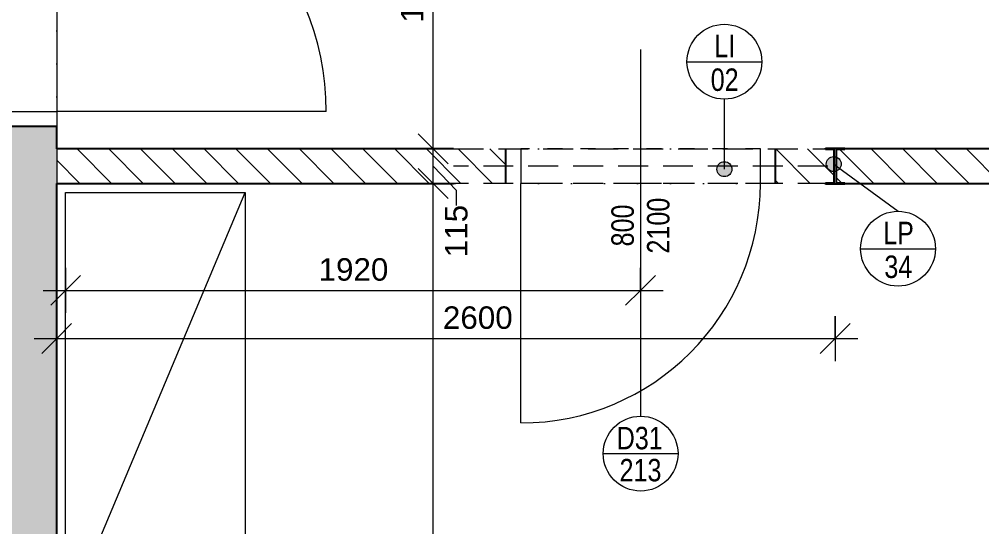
# Model space of a CAD drawing. Header units: millimetres. Extents: x -47276 to -6007, y -7799 to 11180.
# Drawn here: x -32575 to -29361, y -3564 to -1869 of the extents above; entities that cross this region are included whole.
import ezdxf

# ---------------------------------------------------------------- set-up
doc = ezdxf.new("R2010")
doc.units = ezdxf.units.MM
doc.linetypes.add('HA_Dash_3mm-S1mm', pattern=[150, 100, -50])
doc.linetypes.add('HA_DashDot_2_2mm-S0_6mm', pattern=[110, 50, -30, 0, -30])
for name, color, linetype, lineweight in [('A-____-____-DIMS', 9, 'Continuous', 5), ('A-____-____-DIMS-50', 9, 'Continuous', 5), ('A-DOOR-____-IDEN', 9, 'Continuous', 9), ('A-DOOR-____-MCUT', 9, 'HA_DashDot_2_2mm-S0_6mm', 9), ('A-DOOR-____-OTLN', 9, 'Continuous', 9), ('A-DOOR-FRAM-MCUT', 9, 'Continuous', 9), ('A-GENM-____-HDLN', 9, 'HA_Dash_3mm-S1mm', 9), ('A-GENM-____-IDEN', 9, 'Continuous', 9), ('A-GENM-____-OTLN', 9, 'Continuous', 9), ('A-WALL-____-MCUT', 9, 'Continuous', 9), ('A-WALL-____-PATT', 9, 'Continuous', 25), ('I-FURN-____-OTLN', 9, 'Continuous', 9), ('I-WALL-____-MCUT', 9, 'Continuous', 25), ('S-COLS-____-MCUT', 9, 'Continuous', 25), ('S-COLS-____-OTLN', 9, 'Continuous', 9)]:
    doc.layers.add(name, color=color, linetype=linetype, lineweight=lineweight)
doc.styles.add('Arial_1', font='arial.ttf', dxfattribs={"height": 75})
doc.styles.add('Arial_2', font='arial.ttf', dxfattribs={"width": 0.8, "height": 75})
doc.dimstyles.new('Inner_Dimensions', dxfattribs={"dimscale": 304.8, "dimtxt": 76.519455, "dimasz": 0.328084, "dimexe": 0.246063, "dimexo": 0.0625, "dimgap": 0.032808, "dimtad": 1, "dimdec": 0, "dimzin": 0, "dimdsep": 46, "dimtxsty": 'Arial_1', "dimblk1": 'OBLIQUE', "dimblk2": 'OBLIQUE', "dimsah": 1, "dimcen": 0.09, "dimdle": 0.246063, "dimazin": 0, "dimtfac": 1, "dimtdec": 4, "dimtix": 1, "dimtmove": 0, "dimatfit": 3, "dimfxl": 0.246063, "dimfxlon": 1, "dimtvp": 1, "dimtolj": 1, "dimtzin": 0, "dimlwd": 9, "dimlwe": 9, "dimarcsym": 2})
doc.dimstyles.new('Inner_Dimensions_1', dxfattribs={"dimscale": 304.8, "dimtxt": 76.519455, "dimasz": 0.328084, "dimexe": 0.246063, "dimexo": 0.0625, "dimgap": 0.032808, "dimtad": 1, "dimdec": 0, "dimzin": 0, "dimdsep": 46, "dimtxsty": 'Arial_1', "dimblk1": 'OBLIQUE', "dimblk2": 'OBLIQUE', "dimsah": 1, "dimcen": 0.09, "dimdle": 0.246063, "dimazin": 0, "dimtfac": 1, "dimtdec": 4, "dimtix": 1, "dimtmove": 1, "dimatfit": 3, "dimfxl": 0.246063, "dimfxlon": 1, "dimtvp": 1, "dimtolj": 1, "dimtzin": 0, "dimlwd": 9, "dimlwe": 9, "dimarcsym": 2})
doc.dimstyles.new('Inner_Dimensions_2', dxfattribs={"dimscale": 304.8, "dimtxt": 76.519455, "dimasz": 0.328084, "dimexe": 0.246063, "dimexo": 0.0625, "dimgap": 0.032808, "dimtad": 1, "dimdec": 0, "dimzin": 0, "dimdsep": 46, "dimtxsty": 'Arial_1', "dimblk1": 'OBLIQUE', "dimblk2": 'OBLIQUE', "dimsah": 1, "dimcen": 0.09, "dimdle": 0.246063, "dimazin": 0, "dimtfac": 1, "dimtdec": 4, "dimtix": 1, "dimtmove": 2, "dimatfit": 3, "dimfxl": 0.246063, "dimfxlon": 1, "dimtvp": 1, "dimtolj": 1, "dimtzin": 0, "dimlwd": 9, "dimlwe": 9, "dimarcsym": 2})

# ---------------------------------------------------------------- blocks, each defined once
blk = doc.blocks.new('HA_DR_Single_Swing_Solid - In_BJ_900x2100_Vstup-2040224-DPS_3NP-C')
at = {"layer": 'A-DOOR-____-MCUT'}
for p, q in [((-450, 125), (450, 125)), ((-450, -125), (450, -125))]:
    blk.add_line(p, q, dxfattribs=at)
at = {"layer": 'A-DOOR-____-OTLN', "lineweight": 5}
blk.add_line((450, 1025), (450, 125), dxfattribs=at)
at = {"layer": 'A-DOOR-____-OTLN'}
for p, q in [((-500, 125), (500, 125)), ((-500, -125), (500, -125))]:
    blk.add_line(p, q, dxfattribs=at)
at = {"layer": 'A-DOOR-____-OTLN', "lineweight": 5}
blk.add_arc((450, 125), 900, 90, 180, dxfattribs=at)
at = {"layer": 'A-DOOR-FRAM-MCUT'}
for p, q in [((-450, 125), (-450, -125)), ((450, -125), (450, 125))]:
    blk.add_line(p, q, dxfattribs=at)
blk = doc.blocks.new('HA_DR_Single_Swing_Solid - In_BJ_800x2100-2040335-DPS_3NP-C')
at = {"layer": 'A-DOOR-____-MCUT'}
for p, q in [((-400, 57.5), (400, 57.5)), ((-400, -57.5), (400, -57.5))]:
    blk.add_line(p, q, dxfattribs=at)
at = {"layer": 'A-DOOR-____-OTLN', "lineweight": 5}
blk.add_line((400, 857.5), (400, 57.5), dxfattribs=at)
blk.add_arc((400, 57.5), 800, 90, 180, dxfattribs=at)
at = {"layer": 'A-DOOR-FRAM-MCUT'}
for p, q in [((-400, 57.5), (-400, -57.5)), ((400, -57.5), (400, 57.5))]:
    blk.add_line(p, q, dxfattribs=at)
blk = doc.blocks.new('NAB_Šatní_skříň_ADNS - 600x2000xšířka-1530651-DPS_3NP-C')
at = {"layer": 'I-FURN-____-OTLN'}
for p, q in [((12.1, -594.9), (1427.5, 0)), ((17.5, 0), (1427.4, 0)), ((1427.5, 0), (2855, -600)), ((1427.6, 0), (2855, 0)), ((2855, 0), (2855, -600)), ((2854.9, -600), (1100.7, -600))]:
    blk.add_line(p, q, dxfattribs=at)
blk = doc.blocks.new('HA_sCO_I_Parallel - IPE 120-1841666-DPS_3NP-C')
at = {"layer": 'S-COLS-____-MCUT'}
for p, q in [((-32, 60), (32, 60)), ((-32, 55.6), (-32, 60)), ((-3.15, 55.6), (-32, 55.6)), ((-3.15, -55.6), (-3.15, 55.6)), ((3.15, 55.6), (3.15, -55.6)), ((32, 55.6), (3.15, 55.6)), ((32, 60), (32, 55.6)), ((-32, -55.6), (-3.15, -55.6)), ((-32, -60), (-32, -55.6)), ((32, -60), (-32, -60)), ((3.15, -55.6), (32, -55.6)), ((32, -55.6), (32, -60))]:
    blk.add_line(p, q, dxfattribs=at)
blk = doc.blocks.new('TB_Porotherm KP11_5_1250mm - TB_Porotherm KP11_5_1250mm-1870064-DPS_3NP-C')
at = {"layer": 'A-GENM-____-HDLN'}
for p, q in [((-625, 57.5), (625, 57.5)), ((-625, 0), (625, 0)), ((625, -57.5), (-625, -57.5))]:
    blk.add_line(p, q, dxfattribs=at)
blk = doc.blocks.new('DIMBLOCK35-DPS_3NP-C')
at = {"layer": 'A-____-____-DIMS-50', "lineweight": 9}
for p, q in [((-31193, -2416.8), (-31243, -2366.8)), ((-31268, -2416.8), (-31118, -2416.8)), ((-31193, -2416.8), (-31268, -2416.8)), ((-31193, -5359.3), (-31193, -2416.8)), ((-31193, -2416.8), (-31143, -2466.8)), ((-31193, -5284.3), (-31243, -5234.3)), ((-31268, -5284.3), (-31118, -5284.3)), ((-31193, -5284.3), (-31268, -5284.3)), ((-31193, -5284.3), (-31143, -5334.3))]:
    blk.add_line(p, q, dxfattribs=at)
at = {"layer": 'A-____-____-DIMS-50', "color": 0, "lineweight": 9, "insert": (-31300.4, -3965.9), "char_height": 75, "width": 276.883, "attachment_point": 1, "rotation": 90, "line_spacing_factor": 0.941778, "style": 'Arial_1'}
blk.add_mtext('2868', dxfattribs=at)
blk = doc.blocks.new('_Oblique')
at = {"color": 0, "linetype": 'ByBlock', "lineweight": -2}
blk.add_line((-0.5, -0.5), (0.5, 0.5), dxfattribs=at)
blk = doc.blocks.new('DIMBLOCK36-DPS_3NP-C')
at = {"layer": 'A-____-____-DIMS-50', "lineweight": 9}
for p, q in [((-31193, -2301.8), (-31243, -2251.8)), ((-31268, -2301.8), (-31118, -2301.8)), ((-31193, -2301.8), (-31268, -2301.8)), ((-31193, -2416.8), (-31193, -2301.8)), ((-31193, -2301.8), (-31143, -2351.8)), ((-31193, -2416.8), (-31243, -2366.8)), ((-31114.6, -2440.4), (-31193, -2359.3)), ((-31268, -2416.8), (-31118, -2416.8)), ((-31193, -2416.8), (-31268, -2416.8)), ((-31193, -2416.8), (-31143, -2466.8)), ((-31114.6, -2490.4), (-31114.6, -2440.4))]:
    blk.add_line(p, q, dxfattribs=at)
at = {"layer": 'A-____-____-DIMS-50', "color": 0, "lineweight": 9, "insert": (-31153.1, -2663.4), "char_height": 75, "width": 207.662, "attachment_point": 1, "rotation": 90, "line_spacing_factor": 0.941778, "style": 'Arial_1'}
blk.add_mtext('115', dxfattribs=at)
blk = doc.blocks.new('DIMBLOCK37-DPS_3NP-C')
at = {"layer": 'A-____-____-DIMS-50', "lineweight": 9}
for p, q in [((-31193, -1226.8), (-31243, -1176.8)), ((-31268, -1226.8), (-31118, -1226.8)), ((-31193, -1226.8), (-31268, -1226.8)), ((-31193, -2301.8), (-31193, -1226.8)), ((-31193, -1226.8), (-31143, -1276.8)), ((-31193, -2301.8), (-31243, -2251.8)), ((-31268, -2301.8), (-31118, -2301.8)), ((-31193, -2301.8), (-31268, -2301.8)), ((-31193, -2301.8), (-31143, -2351.8))]:
    blk.add_line(p, q, dxfattribs=at)
at = {"layer": 'A-____-____-DIMS-50', "color": 0, "lineweight": 9, "insert": (-31300.4, -1879.7), "char_height": 75, "width": 276.883, "attachment_point": 1, "rotation": 90, "line_spacing_factor": 0.941778, "style": 'Arial_1'}
blk.add_mtext('1075', dxfattribs=at)
blk = doc.blocks.new('HA_TAG_Door_TypeMark_wDimensions - Scale50_Right with Bouble-921060-DPS_3NP-C')
at = {"layer": 'A-DOOR-____-IDEN'}
for p, q in [((0, 5), (0, -19.5)), ((-2.5, -22), (2.5, -22))]:
    blk.add_line(p, q, dxfattribs=at)
blk.add_circle((0, -22), 2.5, dxfattribs=at)
blk = doc.blocks.new('DIMBLOCK143-DPS_3NP-C')
at = {"layer": 'A-____-____-DIMS-50', "lineweight": 9}
for p, q in [((-32419.9, -2699), (-32419.9, -2849)), ((-32419.9, -2774), (-32419.9, -2699)), ((-30499.9, -2699), (-30499.9, -2849)), ((-30499.9, -2774), (-30499.9, -2699)), ((-32419.9, -2774), (-32369.9, -2724)), ((-30499.9, -2774), (-30449.9, -2724)), ((-32494.9, -2774), (-30424.9, -2774)), ((-32419.9, -2774), (-32469.9, -2824)), ((-30499.9, -2774), (-30549.9, -2824))]:
    blk.add_line(p, q, dxfattribs=at)
at = {"layer": 'A-____-____-DIMS-50', "color": 0, "lineweight": 9, "insert": (-31575.3, -2666.7), "char_height": 75, "width": 276.883, "attachment_point": 1, "line_spacing_factor": 0.941778, "style": 'Arial_1'}
blk.add_mtext('1920', dxfattribs=at)
blk = doc.blocks.new('DIMBLOCK178-DPS_3NP-C')
at = {"layer": 'A-____-____-DIMS-50', "lineweight": 9}
for p, q in [((-32449.9, -2860), (-32449.9, -3010)), ((-32449.9, -2935), (-32449.9, -2860)), ((-29849.9, -2860), (-29849.9, -3010)), ((-29849.9, -2935), (-29849.9, -2860)), ((-32449.9, -2935), (-32399.9, -2885)), ((-29849.9, -2935), (-29799.9, -2885)), ((-32524.9, -2935), (-29774.9, -2935)), ((-32449.9, -2935), (-32499.9, -2985)), ((-29849.9, -2935), (-29899.9, -2985))]:
    blk.add_line(p, q, dxfattribs=at)
at = {"layer": 'A-____-____-DIMS-50', "color": 0, "lineweight": 9, "insert": (-31160, -2827.6), "char_height": 75, "width": 276.883, "attachment_point": 1, "line_spacing_factor": 0.941778, "style": 'Arial_1'}
blk.add_mtext('2600', dxfattribs=at)
blk = doc.blocks.new('HA_TAG_GM_Products - Generic-588599-DPS_3NP-C')
at = {"layer": 'A-GENM-____-IDEN'}
blk.add_line((-2.5, 0), (2.5, 0), dxfattribs=at)
blk.add_circle((0, 0), 2.5, dxfattribs=at)

msp = doc.modelspace()

# ---------------------------------------------------------------- hatches: boundary and pattern name
at = {"layer": 'A-GENM-____-IDEN'}
h = msp.add_hatch(color=256, dxfattribs=at)
edge = h.paths.add_edge_path()
edge.add_arc((-30219.9, -2369.3), 25, 0, 360)
h = msp.add_hatch(color=256, dxfattribs=at)
edge = h.paths.add_edge_path()
edge.add_arc((-29854.8, -2352.2), 25, 0, 360)
at = {"layer": 'A-WALL-____-PATT', "lineweight": 9}
h = msp.add_hatch(color=256, dxfattribs=at)
h.paths.add_polyline_path([(-32449.9, -5371.8), (-32449.9, -2226.8), (-32699.9, -2226.8), (-32699.9, -5371.8)])
h.paths.add_polyline_path([(-32449.9, -1226.8), (-32449.9, 1738.2), (-32699.9, 1738.2), (-32699.9, -1226.8)])
at = {"layer": 'A-WALL-____-PATT', "lineweight": 5}
h = msp.add_hatch(dxfattribs=at)
h.set_pattern_fill('FP_4', color=256, style=0, pattern_type=2)
h.set_pattern_definition([(135, (0, 0), (-53.033, -53.033), [])])
h.paths.add_polyline_path([(-28049.9, -2416.8), (-28049.9, -2301.8), (-29817.9, -2301.8), (-29817.9, -2303.7), (-29846.8, -2303.7), (-29846.8, -2414.9), (-29817.9, -2414.9), (-29817.9, -2416.8), (-28164.9, -2416.8)])
h.paths.add_polyline_path([(-29881.9, -2416.8), (-29881.9, -2414.9), (-29853.1, -2414.9), (-29853.1, -2303.7), (-29881.9, -2303.7), (-29881.9, -2301.8), (-30049.9, -2301.8), (-30049.9, -2416.8)])
h.paths.add_polyline_path([(-30949.9, -2416.8), (-30949.9, -2301.8), (-32449.9, -2301.8), (-32449.9, -2416.8), (-32285.5, -2416.8)])

# ---------------------------------------------------------------- linework, layer by layer
at = {"layer": 'A-GENM-____-IDEN'}
for p, q in [((-30219.9, -2369.3), (-30219.9, -2135.3)), ((-29854.8, -2352.2), (-29640, -2510))]:
    msp.add_line(p, q, dxfattribs=at)
for centre in [(-30219.9, -2369.3), (-29854.8, -2352.2)]:
    msp.add_circle(centre, 25, dxfattribs=at)
at = {"layer": 'A-WALL-____-MCUT'}
msp.add_line((-32449.9, -2301.8), (-32449.9, -2416.8), dxfattribs=at)
at = {"layer": 'I-WALL-____-MCUT'}
for p, q in [((-32449.9, -2226.8), (-32824.9, -2226.8)), ((-32449.9, -2301.8), (-32449.9, -2226.8)), ((-31125, -2301.8), (-32449.9, -2301.8)), ((-30949.9, -2416.8), (-30949.9, -2301.8)), ((-30049.9, -2301.8), (-30049.9, -2416.8)), ((-28724.9, -2301.8), (-29817.9, -2301.8)), ((-32449.9, -2416.8), (-31125, -2416.8)), ((-32449.9, -5284.3), (-32449.9, -2416.8)), ((-29817.9, -2416.8), (-28164.9, -2416.8))]:
    msp.add_line(p, q, dxfattribs=at)

# ---------------------------------------------------------------- block references
at = {"layer": 'A-DOOR-____-IDEN', "xscale": 49.99999999999998, "yscale": 49.99999999999998, "zscale": 49.99999999999998}
msp.add_blockref('HA_TAG_Door_TypeMark_wDimensions - Scale50_Right with Bouble-921060-DPS_3NP-C', (-30499.9, -2219.3), dxfattribs=at)
at = {"layer": 'A-DOOR-____-OTLN'}
for name, p, rotation in [('HA_DR_Single_Swing_Solid - In_BJ_900x2100_Vstup-2040224-DPS_3NP-C', (-32574.9, -1726.8), 269.9999999999997), ('HA_DR_Single_Swing_Solid - In_BJ_800x2100-2040335-DPS_3NP-C', (-30499.9, -2359.3), 180)]:
    msp.add_blockref(name, p, dxfattribs=dict(at, rotation=rotation))
at = {"layer": 'A-GENM-____-IDEN', "xscale": 49.99999999999998, "yscale": 49.99999999999998, "zscale": 49.99999999999998}
for p in [(-30219.9, -2010.3), (-29640, -2635)]:
    msp.add_blockref('HA_TAG_GM_Products - Generic-588599-DPS_3NP-C', p, dxfattribs=at)
at = {"layer": 'A-GENM-____-OTLN', "rotation": 180}
msp.add_blockref('TB_Porotherm KP11_5_1250mm - TB_Porotherm KP11_5_1250mm-1870064-DPS_3NP-C', (-30499.9, -2359.3), dxfattribs=at)
at = {"layer": 'I-FURN-____-OTLN', "rotation": 90.00000000000037}
msp.add_blockref('NAB_Šatní_skříň_ADNS - 600x2000xšířka-1530651-DPS_3NP-C', (-32419.9, -5301.8), dxfattribs=at)
at = {"layer": 'S-COLS-____-OTLN', "rotation": 180}
msp.add_blockref('HA_sCO_I_Parallel - IPE 120-1841666-DPS_3NP-C', (-29849.9, -2359.3), dxfattribs=at)

# ---------------------------------------------------------------- texts
at = {"layer": 'A-DOOR-____-IDEN', "lineweight": 5, "char_height": 75, "attachment_point": 1, "rotation": 90, "style": 'Arial_2'}
for s, insert, width in [('2100', (-30478.4, -2651.1), 230.886), ('800', (-30597.5, -2627.2), 173.164)]:
    msp.add_mtext(s, dxfattribs=dict(at, insert=insert, width=width))
at = {"layer": 'A-DOOR-____-IDEN', "lineweight": 5, "char_height": 75, "attachment_point": 1, "style": 'Arial_2'}
for s, insert, width in [('D31', (-30579.7, -3229.9), 189.198), ('213', (-30570.1, -3337), 173.164)]:
    msp.add_mtext(s, dxfattribs=dict(at, insert=insert, width=width))
at = {"layer": 'A-GENM-____-IDEN', "lineweight": 5, "char_height": 75, "attachment_point": 1, "style": 'Arial_2'}
for s, insert, width in [('LI', (-30253.7, -1920.2), 86.582), ('02', (-30265.7, -2032.9), 115.443), ('LP', (-29689.8, -2544.9), 125.063), ('34', (-29685.8, -2657.7), 115.443)]:
    msp.add_mtext(s, dxfattribs=dict(at, insert=insert, width=width))

# ---------------------------------------------------------------- dimensions: what is measured, and where the dimension line sits
at = {"layer": 'A-____-____-DIMS', "lineweight": 9}
for base, p1, p2, override, picture, middle in [((-31193, -1226.8), (-31268, -2301.8), (-31268, -1226.8), {"dimpost": '<>', "dimfxl": 1075}, 'DIMBLOCK37-DPS_3NP-C', (-31241.3, -1764.3)), ((-31193.0180201, -2416.794364), (-31268.0180201, -5284.294364), (-31268.0180201, -2416.794364), {"dimpost": '<>', "dimfxl": 2867.5}, 'DIMBLOCK35-DPS_3NP-C', (-31241.3109944, -3850.544364))]:
    dim = msp.add_linear_dim(base=base, p1=p1, p2=p2, angle=90, dimstyle='Inner_Dimensions', override=override, dxfattribs=at)
    dim.commit()
    dim.dimension.update_dxf_attribs({"geometry": picture, "text_midpoint": middle})
dim = msp.add_linear_dim(base=(-31193, -2301.8), p1=(-31268, -2416.8), p2=(-31268, -2301.8), angle=90, dimstyle='Inner_Dimensions_1', override={"dimpost": '<>', "dimfxl": 115}, dxfattribs=at)
dim.commit()
dim.dimension.update_dxf_attribs({"geometry": 'DIMBLOCK36-DPS_3NP-C', "text_midpoint": (-31103.1, -2559.6), "dimtype": 160, "text_rotation": 90})
dim = msp.add_linear_dim(base=(-30499.9, -2774), p1=(-32419.9, -2699), p2=(-30499.9, -2699), dimstyle='Inner_Dimensions', override={"dimpost": '<>', "dimfxl": 1920}, dxfattribs=at)
dim.commit()
dim.dimension.update_dxf_attribs({"geometry": 'DIMBLOCK143-DPS_3NP-C', "text_midpoint": (-31459.9, -2725.7)})
dim = msp.add_linear_dim(base=(-29849.9, -2935), p1=(-32449.9, -2860), p2=(-29849.9, -2860), dimstyle='Inner_Dimensions_2', override={"dimpost": '<>', "dimfxl": 2600}, dxfattribs=at)
dim.commit()
dim.dimension.update_dxf_attribs({"geometry": 'DIMBLOCK178-DPS_3NP-C', "text_midpoint": (-31021.6, -2877.6), "dimtype": 160})

doc.saveas('drawing.dxf')
